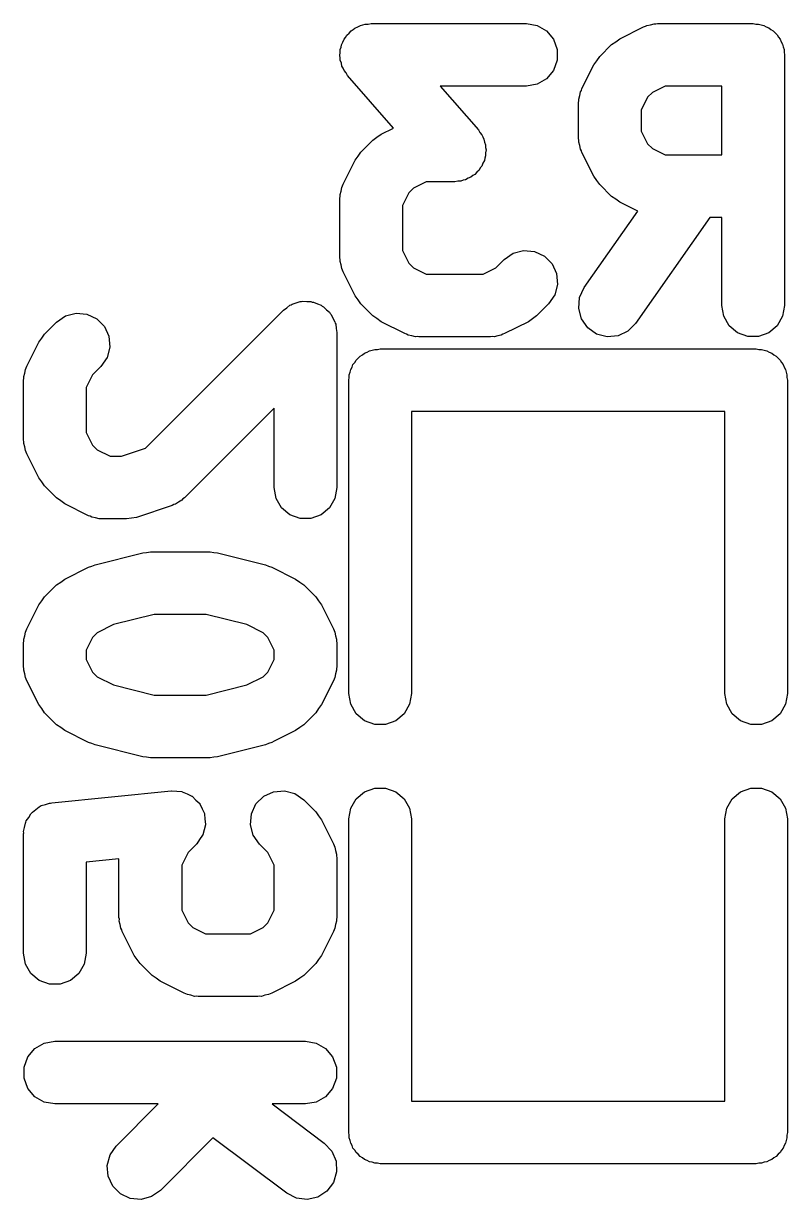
# Model space of a CAD drawing. Extents: x 25.3 to 49.5, y -85 to -25.3.
# Drawn here: x 33.739 to 35.287, y -40.776 to -38.393 of the extents above; entities that cross this region are included whole.
import ezdxf

# ---------------------------------------------------------------- set-up
doc = ezdxf.new("R2010")
doc.units = 0
doc.header["$MEASUREMENT"] = 0
doc.layers.add('BLACK', color=7, linetype='CONTINUOUS')

msp = doc.modelspace()

# ---------------------------------------------------------------- linework, layer by layer
at = {"layer": 'Black'}
for p, q in [((34.3984, -38.4129), (34.4024, -38.4082)), ((34.4024, -38.4082), (34.4067, -38.4057)), ((34.4067, -38.4057), (34.4104, -38.4025)), ((34.4104, -38.4025), (34.4162, -38.4002)), ((34.4162, -38.4002), (34.4215, -38.3971)), ((34.4215, -38.3971), (34.4264, -38.3963)), ((34.4264, -38.3963), (34.4309, -38.3945)), ((34.4309, -38.3945), (34.4371, -38.3944)), ((34.4371, -38.3944), (34.4433, -38.3933)), ((34.4433, -38.3933), (34.7577, -38.3933)), ((34.7577, -38.3933), (34.7795, -38.3971)), ((34.7795, -38.3971), (34.7986, -38.4082)), ((34.7986, -38.4082), (34.8127, -38.4251)), ((34.947, -38.4242), (34.9954, -38.4)), ((34.9954, -38.4), (34.9989, -38.399)), ((34.9989, -38.399), (35.0021, -38.3971)), ((35.0021, -38.3971), (35.0094, -38.3958)), ((35.0094, -38.3958), (35.0166, -38.3937)), ((35.0166, -38.3937), (35.0202, -38.3939)), ((35.0202, -38.3939), (35.0238, -38.3933)), ((35.0238, -38.3933), (35.2174, -38.3933)), ((35.2174, -38.3933), (35.2228, -38.3943)), ((35.2228, -38.3943), (35.2284, -38.3943)), ((35.2284, -38.3943), (35.2336, -38.3962)), ((35.2336, -38.3962), (35.2391, -38.3971)), ((35.2391, -38.3971), (35.2439, -38.3999)), ((35.2439, -38.3999), (35.2491, -38.4018)), ((35.2491, -38.4018), (35.2534, -38.4054)), ((35.2534, -38.4054), (35.2582, -38.4082)), ((35.2582, -38.4082), (35.2617, -38.4124)), ((34.3831, -38.4363), (34.3861, -38.4309)), ((34.3861, -38.4309), (34.3883, -38.4251)), ((34.3883, -38.4251), (34.3914, -38.4213)), ((34.3914, -38.4213), (34.3938, -38.417)), ((34.3938, -38.417), (34.3984, -38.4129)), ((34.8127, -38.4251), (34.8203, -38.4458)), ((34.9305, -38.4361), (34.9389, -38.4303)), ((34.9389, -38.4303), (34.947, -38.4242)), ((35.2617, -38.4124), (35.266, -38.416)), ((35.266, -38.416), (35.2688, -38.4208)), ((35.2688, -38.4208), (35.2723, -38.4251)), ((35.2723, -38.4251), (35.2742, -38.4303)), ((35.2742, -38.4303), (35.277, -38.4351)), ((34.3798, -38.4581), (34.3807, -38.452)), ((34.3807, -38.4458), (34.3824, -38.4412)), ((34.3807, -38.452), (34.3807, -38.4458)), ((34.3824, -38.4412), (34.3831, -38.4363)), ((34.8203, -38.4458), (34.8203, -38.4678)), ((34.9064, -38.4603), (34.9305, -38.4361)), ((35.277, -38.4351), (35.278, -38.4406)), ((35.278, -38.4406), (35.2799, -38.4458)), ((35.2799, -38.4458), (35.2799, -38.4513)), ((35.2799, -38.4513), (35.2809, -38.4568)), ((34.3807, -38.4629), (34.3798, -38.4581)), ((34.3807, -38.4678), (34.3807, -38.4629)), ((34.3828, -38.4737), (34.3807, -38.4678)), ((34.384, -38.4798), (34.3828, -38.4737)), ((34.3866, -38.484), (34.384, -38.4798)), ((34.8203, -38.4678), (34.8127, -38.4886)), ((34.8703, -38.5252), (34.8945, -38.4768)), ((34.8945, -38.4768), (34.9005, -38.4686)), ((34.9005, -38.4686), (34.9064, -38.4603)), ((35.2809, -38.4568), (35.2809, -38.9648)), ((34.3883, -38.4886), (34.3866, -38.484)), ((34.3923, -38.4933), (34.3883, -38.4886)), ((34.3955, -38.4986), (34.3923, -38.4933)), ((34.4886, -38.6051), (34.3955, -38.4986)), ((34.8127, -38.4886), (34.7986, -38.5055)), ((34.7577, -38.5203), (34.5832, -38.5203)), ((34.5832, -38.5203), (34.6604, -38.6085)), ((34.7795, -38.5165), (34.7577, -38.5203)), ((34.7986, -38.5055), (34.7795, -38.5165)), ((34.8692, -38.5287), (34.8703, -38.5252)), ((35.0388, -38.5203), (35.0131, -38.5332)), ((35.1539, -38.5203), (35.0388, -38.5203)), ((35.1539, -38.6594), (35.1539, -38.5203)), ((34.8636, -38.5536), (34.8642, -38.55)), ((34.864, -38.5463), (34.8661, -38.5392)), ((34.8642, -38.55), (34.864, -38.5463)), ((34.8661, -38.5392), (34.8674, -38.5319)), ((34.8674, -38.5319), (34.8692, -38.5287)), ((35.0034, -38.5428), (34.9906, -38.5686)), ((35.0131, -38.5332), (35.0034, -38.5428)), ((34.8636, -38.6261), (34.8636, -38.5536)), ((34.9906, -38.5686), (34.9906, -38.6112)), ((34.455, -38.6238), (34.4632, -38.6177)), ((34.4632, -38.6177), (34.4886, -38.6051)), ((34.6604, -38.6085), (34.6636, -38.6138)), ((34.6636, -38.6138), (34.6676, -38.6186)), ((34.6676, -38.6186), (34.6693, -38.6232)), ((34.6693, -38.6232), (34.6718, -38.6274)), ((34.9906, -38.6112), (35.0034, -38.6369)), ((34.4225, -38.6538), (34.4467, -38.6296)), ((34.4467, -38.6296), (34.455, -38.6238)), ((34.6718, -38.6274), (34.673, -38.6335)), ((34.673, -38.6335), (34.6751, -38.6393)), ((34.6751, -38.6393), (34.6751, -38.6442)), ((34.6751, -38.6442), (34.6761, -38.649)), ((34.8642, -38.6298), (34.8636, -38.6261)), ((34.864, -38.6334), (34.8642, -38.6298)), ((34.8661, -38.6405), (34.864, -38.6334)), ((34.8674, -38.6479), (34.8661, -38.6405)), ((35.0034, -38.6369), (35.0131, -38.6465)), ((35.0131, -38.6465), (35.0388, -38.6594)), ((34.3865, -38.7187), (34.4107, -38.6703)), ((34.4107, -38.6703), (34.4167, -38.6621)), ((34.4167, -38.6621), (34.4225, -38.6538)), ((34.6727, -38.6708), (34.6697, -38.6762)), ((34.6734, -38.666), (34.6727, -38.6708)), ((34.6751, -38.6614), (34.6734, -38.666)), ((34.6761, -38.649), (34.6751, -38.6552)), ((34.6751, -38.6552), (34.6751, -38.6614)), ((34.8692, -38.651), (34.8674, -38.6479)), ((34.8703, -38.6545), (34.8692, -38.651)), ((34.8945, -38.7029), (34.8703, -38.6545)), ((35.0388, -38.6594), (35.1539, -38.6594)), ((34.6574, -38.6942), (34.6534, -38.699)), ((34.6621, -38.6901), (34.6574, -38.6942)), ((34.6644, -38.6858), (34.6621, -38.6901)), ((34.6676, -38.6821), (34.6644, -38.6858)), ((34.6697, -38.6762), (34.6676, -38.6821)), ((34.3854, -38.7222), (34.3865, -38.7187)), ((34.555, -38.7138), (34.5293, -38.7267)), ((34.6126, -38.7138), (34.555, -38.7138)), ((34.6187, -38.7128), (34.6126, -38.7138)), ((34.6249, -38.7126), (34.6187, -38.7128)), ((34.6295, -38.7109), (34.6249, -38.7126)), ((34.6343, -38.71), (34.6295, -38.7109)), ((34.6397, -38.7069), (34.6343, -38.71)), ((34.6455, -38.7047), (34.6397, -38.7069)), ((34.6492, -38.7014), (34.6455, -38.7047)), ((34.6534, -38.699), (34.6492, -38.7014)), ((34.9005, -38.7111), (34.8945, -38.7029)), ((34.9064, -38.7194), (34.9005, -38.7111)), ((34.3802, -38.7398), (34.3823, -38.7327)), ((34.3804, -38.7435), (34.3802, -38.7398)), ((34.3823, -38.7327), (34.3836, -38.7254)), ((34.3836, -38.7254), (34.3854, -38.7222)), ((34.5196, -38.7363), (34.5068, -38.7621)), ((34.5293, -38.7267), (34.5196, -38.7363)), ((34.9305, -38.7436), (34.9064, -38.7194)), ((34.3798, -38.7471), (34.3804, -38.7435)), ((34.3798, -38.868), (34.3798, -38.7471)), ((34.5068, -38.7621), (34.5068, -38.8531)), ((34.9389, -38.7494), (34.9305, -38.7436)), ((34.947, -38.7555), (34.9389, -38.7494)), ((34.9834, -38.7737), (34.947, -38.7555)), ((34.875, -38.9284), (34.9834, -38.7737)), ((35.1295, -38.7864), (34.9791, -39.0012)), ((35.1539, -38.7864), (35.1295, -38.7864)), ((35.1539, -38.9648), (35.1539, -38.7864)), ((34.5068, -38.8531), (34.5196, -38.8788)), ((34.7128, -38.8715), (34.7309, -38.8589)), ((34.7309, -38.8589), (34.7522, -38.8532)), ((34.7522, -38.8532), (34.7742, -38.8551)), ((34.7742, -38.8551), (34.7942, -38.8644)), ((34.3804, -38.8717), (34.3798, -38.868)), ((34.3802, -38.8753), (34.3804, -38.8717)), ((34.3823, -38.8824), (34.3802, -38.8753)), ((34.3836, -38.8898), (34.3823, -38.8824)), ((34.5196, -38.8788), (34.5293, -38.8884)), ((34.6959, -38.8884), (34.7128, -38.8715)), ((34.7942, -38.8644), (34.8098, -38.88)), ((34.8098, -38.88), (34.8191, -38.9)), ((34.3854, -38.8929), (34.3836, -38.8898)), ((34.3865, -38.8964), (34.3854, -38.8929)), ((34.4107, -38.9448), (34.3865, -38.8964)), ((34.5293, -38.8884), (34.555, -38.9013)), ((34.555, -38.9013), (34.6702, -38.9013)), ((34.6702, -38.9013), (34.6959, -38.8884)), ((34.8191, -38.9), (34.821, -38.922)), ((34.821, -38.922), (34.8153, -38.9433)), ((34.8657, -38.9484), (34.875, -38.9284)), ((34.2914, -38.9595), (34.2992, -38.9567)), ((34.2992, -38.9567), (34.302, -38.9567)), ((34.302, -38.9567), (34.3047, -38.956)), ((34.3047, -38.956), (34.3129, -38.9567)), ((34.3129, -38.9567), (34.3212, -38.9567)), ((34.3212, -38.9567), (34.3239, -38.9577)), ((34.4167, -38.953), (34.4107, -38.9448)), ((34.4225, -38.9613), (34.4167, -38.953)), ((34.8153, -38.9433), (34.8026, -38.9613)), ((34.8638, -38.9704), (34.8657, -38.9484)), ((33.8238, -38.9859), (33.8451, -38.9802)), ((33.8451, -38.9802), (33.867, -38.9821)), ((33.9856, -39.254), (34.2653, -38.9743)), ((34.2653, -38.9743), (34.2721, -38.9696)), ((34.2721, -38.9696), (34.2785, -38.9642)), ((34.2785, -38.9642), (34.2811, -38.9633)), ((34.2811, -38.9633), (34.2834, -38.9617)), ((34.2834, -38.9617), (34.2914, -38.9595)), ((34.3239, -38.9577), (34.3266, -38.9579)), ((34.3266, -38.9579), (34.3342, -38.9614)), ((34.3342, -38.9614), (34.342, -38.9642)), ((34.342, -38.9642), (34.3441, -38.966)), ((34.3441, -38.966), (34.3466, -38.9672)), ((34.3466, -38.9672), (34.3525, -38.9731)), ((34.3525, -38.9731), (34.3589, -38.9784)), ((34.3589, -38.9784), (34.3603, -38.9808)), ((34.3603, -38.9808), (34.3622, -38.9828)), ((34.4467, -38.9855), (34.4225, -38.9613)), ((34.8026, -38.9613), (34.7784, -38.9855)), ((34.8695, -38.9917), (34.8638, -38.9704)), ((35.1577, -38.9865), (35.1539, -38.9648)), ((35.2809, -38.9648), (35.277, -38.9865)), ((33.7815, -39.0227), (33.8057, -38.9985)), ((33.8057, -38.9985), (33.8238, -38.9859)), ((33.867, -38.9821), (33.887, -38.9914)), ((33.887, -38.9914), (33.9026, -39.007)), ((34.3622, -38.9828), (34.3657, -38.9903)), ((34.3657, -38.9903), (34.3699, -38.9975)), ((34.3699, -38.9975), (34.3704, -39.0003)), ((34.3704, -39.0003), (34.3715, -39.0028)), ((34.3715, -39.0028), (34.3723, -39.0111)), ((34.455, -38.9913), (34.4467, -38.9855)), ((34.4632, -38.9974), (34.455, -38.9913)), ((34.5116, -39.0216), (34.4632, -38.9974)), ((34.7619, -38.9974), (34.7136, -39.0216)), ((34.7701, -38.9914), (34.7619, -38.9974)), ((34.7784, -38.9855), (34.7701, -38.9914)), ((34.8822, -39.0097), (34.8695, -38.9917)), ((34.9791, -39.0012), (34.9635, -39.0168)), ((35.1687, -39.0056), (35.1577, -38.9865)), ((35.277, -38.9865), (35.266, -39.0056)), ((33.7757, -39.031), (33.7815, -39.0227)), ((33.9026, -39.007), (33.9119, -39.027)), ((33.9119, -39.027), (33.9138, -39.049)), ((34.3723, -39.0111), (34.3737, -39.0192)), ((34.3737, -39.0192), (34.3737, -39.3337)), ((34.5151, -39.0226), (34.5116, -39.0216)), ((34.5183, -39.0245), (34.5151, -39.0226)), ((34.5256, -39.0258), (34.5183, -39.0245)), ((34.5328, -39.0279), (34.5256, -39.0258)), ((34.5364, -39.0277), (34.5328, -39.0279)), ((34.54, -39.0283), (34.5364, -39.0277)), ((34.6852, -39.0283), (34.54, -39.0283)), ((34.6888, -39.0277), (34.6852, -39.0283)), ((34.6924, -39.0279), (34.6888, -39.0277)), ((34.6996, -39.0258), (34.6924, -39.0279)), ((34.7069, -39.0245), (34.6996, -39.0258)), ((34.71, -39.0226), (34.7069, -39.0245)), ((34.7136, -39.0216), (34.71, -39.0226)), ((34.9002, -39.0224), (34.8822, -39.0097)), ((34.9215, -39.0281), (34.9002, -39.0224)), ((34.9435, -39.0261), (34.9215, -39.0281)), ((34.9635, -39.0168), (34.9435, -39.0261)), ((35.1856, -39.0198), (35.1687, -39.0056)), ((35.2063, -39.0273), (35.1856, -39.0198)), ((35.2284, -39.0273), (35.2063, -39.0273)), ((35.2491, -39.0198), (35.2284, -39.0273)), ((35.266, -39.0056), (35.2491, -39.0198)), ((33.7454, -39.0876), (33.7696, -39.0392)), ((33.7696, -39.0392), (33.7757, -39.031)), ((33.9138, -39.049), (33.9081, -39.0703)), ((33.9081, -39.0703), (33.8955, -39.0883)), ((34.41, -39.08), (34.4128, -39.0752)), ((34.4128, -39.0752), (34.417, -39.0716)), ((34.417, -39.0716), (34.4206, -39.0674)), ((34.4206, -39.0674), (34.4254, -39.0646)), ((34.4254, -39.0646), (34.4296, -39.061)), ((34.4296, -39.061), (34.4349, -39.0591)), ((34.4349, -39.0591), (34.4397, -39.0563)), ((34.4397, -39.0563), (34.4451, -39.0554)), ((34.4451, -39.0554), (34.4504, -39.0535)), ((34.4504, -39.0535), (34.4559, -39.0535)), ((34.4559, -39.0535), (34.4614, -39.0525)), ((34.4614, -39.0525), (35.2234, -39.0525)), ((35.2234, -39.0525), (35.2289, -39.0535)), ((35.2289, -39.0535), (35.2344, -39.0535)), ((35.2344, -39.0535), (35.2396, -39.0554)), ((35.2396, -39.0554), (35.2451, -39.0563)), ((35.2451, -39.0563), (35.2499, -39.0591)), ((35.2499, -39.0591), (35.2552, -39.061)), ((35.2552, -39.061), (35.2594, -39.0646)), ((35.2594, -39.0646), (35.2642, -39.0674)), ((35.2642, -39.0674), (35.2678, -39.0716)), ((35.2678, -39.0716), (35.272, -39.0752)), ((35.272, -39.0752), (35.2748, -39.08)), ((33.7412, -39.1016), (33.7425, -39.0943)), ((33.7425, -39.0943), (33.7444, -39.0911)), ((33.7444, -39.0911), (33.7454, -39.0876)), ((33.8955, -39.0883), (33.8786, -39.1052)), ((34.3989, -39.105), (34.4008, -39.0998)), ((34.4008, -39.0998), (34.4017, -39.0943)), ((34.4017, -39.0943), (34.4045, -39.0895)), ((34.4045, -39.0895), (34.4064, -39.0842)), ((34.4064, -39.0842), (34.41, -39.08)), ((35.2748, -39.08), (35.2784, -39.0842)), ((35.2784, -39.0842), (35.2803, -39.0895)), ((35.2803, -39.0895), (35.2831, -39.0943)), ((35.2831, -39.0943), (35.284, -39.0998)), ((35.284, -39.0998), (35.2859, -39.105)), ((33.7387, -39.116), (33.7393, -39.1124)), ((33.7387, -39.237), (33.7387, -39.116)), ((33.7391, -39.1087), (33.7412, -39.1016)), ((33.7393, -39.1124), (33.7391, -39.1087)), ((33.8786, -39.1052), (33.8657, -39.131)), ((34.3979, -39.116), (34.3989, -39.1105)), ((34.3979, -39.751), (34.3979, -39.116)), ((34.3989, -39.1105), (34.3989, -39.105)), ((35.2859, -39.105), (35.2859, -39.1105)), ((35.2859, -39.1105), (35.2869, -39.116)), ((35.2869, -39.116), (35.2869, -39.751)), ((33.8657, -39.131), (33.8657, -39.222)), ((34.2467, -39.1725), (34.0648, -39.3544)), ((34.2467, -39.3337), (34.2467, -39.1725)), ((35.1599, -39.1795), (34.5249, -39.1795)), ((34.5249, -39.1795), (34.5249, -39.751)), ((35.1599, -39.751), (35.1599, -39.1795)), ((33.7393, -39.2406), (33.7387, -39.237)), ((33.7391, -39.2442), (33.7393, -39.2406)), ((33.8657, -39.222), (33.8786, -39.2477)), ((33.7412, -39.2513), (33.7391, -39.2442)), ((33.7425, -39.2587), (33.7412, -39.2513)), ((33.7444, -39.2618), (33.7425, -39.2587)), ((33.7454, -39.2653), (33.7444, -39.2618)), ((33.7696, -39.3137), (33.7454, -39.2653)), ((33.8786, -39.2477), (33.8882, -39.2573)), ((33.8882, -39.2573), (33.914, -39.2702)), ((33.937, -39.2702), (33.9856, -39.254)), ((33.914, -39.2702), (33.937, -39.2702)), ((33.7757, -39.3219), (33.7696, -39.3137)), ((33.7815, -39.3302), (33.7757, -39.3219)), ((33.8057, -39.3544), (33.7815, -39.3302)), ((34.2505, -39.3554), (34.2467, -39.3337)), ((34.3737, -39.3337), (34.3699, -39.3554)), ((33.814, -39.3602), (33.8057, -39.3544)), ((33.8222, -39.3663), (33.814, -39.3602)), ((34.0594, -39.3593), (34.0529, -39.3628)), ((34.0618, -39.3565), (34.0594, -39.3593)), ((34.0648, -39.3544), (34.0618, -39.3565)), ((34.2616, -39.3745), (34.2505, -39.3554)), ((34.3699, -39.3554), (34.3589, -39.3745)), ((33.8706, -39.3905), (33.8222, -39.3663)), ((34.04, -39.3698), (33.9674, -39.394)), ((34.0432, -39.368), (34.04, -39.3698)), ((34.0468, -39.3671), (34.0432, -39.368)), ((34.0529, -39.3628), (34.0468, -39.3671)), ((34.2785, -39.3887), (34.2616, -39.3745)), ((34.3589, -39.3745), (34.342, -39.3887)), ((33.8741, -39.3916), (33.8706, -39.3905)), ((33.8773, -39.3934), (33.8741, -39.3916)), ((33.8846, -39.3947), (33.8773, -39.3934)), ((33.8917, -39.3968), (33.8846, -39.3947)), ((33.8954, -39.3966), (33.8917, -39.3968)), ((33.899, -39.3972), (33.8954, -39.3966)), ((33.9474, -39.3972), (33.899, -39.3972)), ((33.9574, -39.3954), (33.9474, -39.3972)), ((33.9674, -39.394), (33.9574, -39.3954)), ((34.2992, -39.3962), (34.2785, -39.3887)), ((34.3212, -39.3962), (34.2992, -39.3962)), ((34.342, -39.3887), (34.3212, -39.3962)), ((33.8836, -39.4898), (33.9803, -39.4656)), ((33.9803, -39.4656), (33.9881, -39.4651)), ((33.9881, -39.4651), (33.9957, -39.4637)), ((33.9957, -39.4637), (34.1167, -39.4637)), ((34.1167, -39.4637), (34.1243, -39.4651)), ((34.1243, -39.4651), (34.1321, -39.4656)), ((34.1321, -39.4656), (34.2288, -39.4898)), ((33.8222, -39.5188), (33.8706, -39.4946)), ((33.8706, -39.4946), (33.8772, -39.4927)), ((33.8772, -39.4927), (33.8836, -39.4898)), ((34.2288, -39.4898), (34.2352, -39.4927)), ((34.2352, -39.4927), (34.2418, -39.4946)), ((34.2418, -39.4946), (34.2902, -39.5188)), ((33.8057, -39.5307), (33.814, -39.5249)), ((33.814, -39.5249), (33.8222, -39.5188)), ((34.2902, -39.5188), (34.2984, -39.5249)), ((34.2984, -39.5249), (34.3067, -39.5307)), ((33.7815, -39.5549), (33.8057, -39.5307)), ((34.3067, -39.5307), (34.3309, -39.5549)), ((33.7454, -39.6198), (33.7696, -39.5714)), ((33.7696, -39.5714), (33.7757, -39.5632)), ((33.7757, -39.5632), (33.7815, -39.5549)), ((34.3309, -39.5549), (34.3367, -39.5632)), ((34.3367, -39.5632), (34.3428, -39.5714)), ((34.3428, -39.5714), (34.367, -39.6198)), ((34.0035, -39.5907), (33.9211, -39.6113)), ((34.1089, -39.5907), (34.0035, -39.5907)), ((34.1913, -39.6113), (34.1089, -39.5907)), ((33.7425, -39.6265), (33.7444, -39.6233)), ((33.7444, -39.6233), (33.7454, -39.6198)), ((33.9211, -39.6113), (33.8882, -39.6278)), ((34.2242, -39.6278), (34.1913, -39.6113)), ((34.367, -39.6198), (34.368, -39.6233)), ((34.368, -39.6233), (34.3699, -39.6265)), ((33.7387, -39.6482), (33.7393, -39.6446)), ((33.7391, -39.6409), (33.7412, -39.6338)), ((33.7393, -39.6446), (33.7391, -39.6409)), ((33.7412, -39.6338), (33.7425, -39.6265)), ((33.8786, -39.6374), (33.8657, -39.6632)), ((33.8882, -39.6278), (33.8786, -39.6374)), ((34.2338, -39.6374), (34.2242, -39.6278)), ((34.2467, -39.6632), (34.2338, -39.6374)), ((34.3699, -39.6265), (34.3712, -39.6338)), ((34.3712, -39.6338), (34.3733, -39.6409)), ((34.3733, -39.6409), (34.3731, -39.6446)), ((34.3731, -39.6446), (34.3737, -39.6482)), ((33.7387, -39.6966), (33.7387, -39.6482)), ((33.8657, -39.6632), (33.8657, -39.6816)), ((34.2467, -39.6816), (34.2467, -39.6632)), ((34.3737, -39.6482), (34.3737, -39.6966)), ((33.8657, -39.6816), (33.8786, -39.7073)), ((34.2338, -39.7073), (34.2467, -39.6816)), ((33.7393, -39.7002), (33.7387, -39.6966)), ((33.7391, -39.7038), (33.7393, -39.7002)), ((33.7412, -39.711), (33.7391, -39.7038)), ((33.7425, -39.7183), (33.7412, -39.711)), ((33.7444, -39.7215), (33.7425, -39.7183)), ((33.8786, -39.7073), (33.8882, -39.717)), ((33.8882, -39.717), (33.9211, -39.7334)), ((34.1913, -39.7334), (34.2242, -39.717)), ((34.2242, -39.717), (34.2338, -39.7073)), ((34.3699, -39.7183), (34.368, -39.7215)), ((34.3712, -39.711), (34.3699, -39.7183)), ((34.3733, -39.7038), (34.3712, -39.711)), ((34.3737, -39.6966), (34.3731, -39.7002)), ((34.3731, -39.7002), (34.3733, -39.7038)), ((33.7454, -39.725), (33.7444, -39.7215)), ((33.7696, -39.7733), (33.7454, -39.725)), ((33.9211, -39.7334), (34.0035, -39.754)), ((34.1089, -39.754), (34.1913, -39.7334)), ((34.367, -39.725), (34.3428, -39.7734)), ((34.368, -39.7215), (34.367, -39.725)), ((34.0035, -39.754), (34.1089, -39.754)), ((34.4017, -39.7727), (34.3979, -39.751)), ((34.5249, -39.751), (34.5211, -39.7727)), ((35.1637, -39.7727), (35.1599, -39.751)), ((35.2869, -39.751), (35.2831, -39.7727)), ((33.7757, -39.7815), (33.7696, -39.7733)), ((33.7815, -39.7899), (33.7757, -39.7815)), ((33.8057, -39.814), (33.7815, -39.7899)), ((34.3309, -39.7899), (34.3067, -39.814)), ((34.3368, -39.7815), (34.3309, -39.7899)), ((34.3428, -39.7734), (34.3368, -39.7815)), ((34.4128, -39.7918), (34.4017, -39.7727)), ((34.5211, -39.7727), (34.51, -39.7918)), ((35.1748, -39.7918), (35.1637, -39.7727)), ((35.2831, -39.7727), (35.272, -39.7918)), ((33.814, -39.8199), (33.8057, -39.814)), ((34.3067, -39.814), (34.2984, -39.8199)), ((34.4296, -39.806), (34.4128, -39.7918)), ((34.4504, -39.8135), (34.4296, -39.806)), ((34.4724, -39.8135), (34.4504, -39.8135)), ((34.4931, -39.806), (34.4724, -39.8135)), ((34.51, -39.7918), (34.4931, -39.806)), ((35.1916, -39.806), (35.1748, -39.7918)), ((35.2124, -39.8135), (35.1916, -39.806)), ((35.2344, -39.8135), (35.2124, -39.8135)), ((35.2552, -39.806), (35.2344, -39.8135)), ((35.272, -39.7918), (35.2552, -39.806)), ((33.8222, -39.8259), (33.814, -39.8199)), ((33.8706, -39.8501), (33.8222, -39.8259)), ((34.2902, -39.8259), (34.2467, -39.8477)), ((34.2984, -39.8199), (34.2902, -39.8259)), ((33.8772, -39.8521), (33.8706, -39.8501)), ((33.8836, -39.8549), (33.8772, -39.8521)), ((33.9803, -39.8791), (33.8836, -39.8549)), ((34.2288, -39.8549), (34.1321, -39.8791)), ((34.2352, -39.8521), (34.2288, -39.8549)), ((34.2418, -39.8501), (34.2352, -39.8521)), ((34.2467, -39.8477), (34.2418, -39.8501)), ((33.9881, -39.8797), (33.9803, -39.8791)), ((33.9957, -39.881), (33.9881, -39.8797)), ((34.1167, -39.881), (33.9957, -39.881)), ((34.1243, -39.8797), (34.1167, -39.881)), ((34.1321, -39.8791), (34.1243, -39.8797)), ((33.7959, -39.9721), (34.0378, -39.9479)), ((34.0378, -39.9479), (34.0382, -39.9479)), ((34.0382, -39.9479), (34.0386, -39.9478)), ((34.0386, -39.9478), (34.0492, -39.9487)), ((34.0492, -39.9487), (34.0598, -39.9495)), ((34.0598, -39.9495), (34.0601, -39.9497)), ((34.0601, -39.9497), (34.0605, -39.9497)), ((34.0605, -39.9497), (34.0702, -39.9542)), ((34.0702, -39.9542), (34.0799, -39.9586)), ((34.2254, -39.959), (34.2454, -39.9497)), ((34.2454, -39.9497), (34.2674, -39.9478)), ((34.2674, -39.9478), (34.2887, -39.9535)), ((34.2887, -39.9535), (34.3067, -39.9661)), ((34.4128, -39.9642), (34.4296, -39.95)), ((34.4296, -39.95), (34.4504, -39.9425)), ((34.4504, -39.9425), (34.4724, -39.9425)), ((34.4724, -39.9425), (34.4931, -39.95)), ((34.4931, -39.95), (34.51, -39.9642)), ((35.1748, -39.9642), (35.1916, -39.95)), ((35.1916, -39.95), (35.2124, -39.9425)), ((35.2124, -39.9425), (35.2344, -39.9425)), ((35.2344, -39.9425), (35.2552, -39.95)), ((35.2552, -39.95), (35.272, -39.9642)), ((33.7638, -39.9858), (33.7705, -39.9802)), ((33.7705, -39.9802), (33.7727, -39.9794)), ((33.7727, -39.9794), (33.7747, -39.978)), ((33.7747, -39.978), (33.783, -39.9757)), ((33.783, -39.9757), (33.7912, -39.9727)), ((33.7912, -39.9727), (33.7936, -39.9727)), ((33.7936, -39.9727), (33.7959, -39.9721)), ((34.0799, -39.9586), (34.0802, -39.9589)), ((34.0802, -39.9589), (34.0805, -39.959)), ((34.0805, -39.959), (34.0881, -39.9666)), ((34.0881, -39.9666), (34.0957, -39.974)), ((34.0957, -39.974), (34.0958, -39.9743)), ((34.0958, -39.9743), (34.0961, -39.9746)), ((34.0961, -39.9746), (34.1007, -39.9843)), ((34.2005, -39.9946), (34.2098, -39.9746)), ((34.2098, -39.9746), (34.2254, -39.959)), ((34.3067, -39.9661), (34.3309, -39.9903)), ((34.4017, -39.9833), (34.4128, -39.9642)), ((34.51, -39.9642), (34.5211, -39.9833)), ((35.1637, -39.9833), (35.1748, -39.9642)), ((35.272, -39.9642), (35.2831, -39.9833)), ((33.7443, -40.0091), (33.7492, -40.0019)), ((33.7492, -40.0019), (33.7536, -39.9944)), ((33.7536, -39.9944), (33.7554, -39.9929)), ((33.7554, -39.9929), (33.7568, -39.9909)), ((33.7568, -39.9909), (33.7638, -39.9858)), ((34.1007, -39.9843), (34.1052, -39.9939)), ((34.1052, -39.9939), (34.1053, -39.9942)), ((34.1053, -39.9942), (34.1055, -39.9946)), ((34.1055, -39.9946), (34.1064, -40.0053)), ((34.1064, -40.0053), (34.1074, -40.0158)), ((34.1986, -40.0166), (34.2005, -39.9946)), ((34.3309, -39.9903), (34.3367, -39.9986)), ((34.3367, -39.9986), (34.3428, -40.0068)), ((34.3979, -40.005), (34.4017, -39.9833)), ((34.3979, -40.64), (34.3979, -40.005)), ((34.5211, -39.9833), (34.5249, -40.005)), ((34.5249, -40.005), (34.5249, -40.5765)), ((35.1599, -40.005), (35.1637, -39.9833)), ((35.1599, -40.5765), (35.1599, -40.005)), ((35.2831, -39.9833), (35.2869, -40.005)), ((35.2869, -40.005), (35.2869, -40.64)), ((33.7389, -40.0305), (33.741, -40.0221)), ((33.741, -40.0221), (33.7425, -40.0135)), ((33.7425, -40.0135), (33.7437, -40.0114)), ((33.7437, -40.0114), (33.7443, -40.0091)), ((34.1046, -40.0269), (34.102, -40.0372)), ((34.1074, -40.0166), (34.1046, -40.0269)), ((34.1074, -40.0158), (34.1073, -40.0162)), ((34.1073, -40.0162), (34.1074, -40.0166)), ((34.2043, -40.0379), (34.1986, -40.0166)), ((34.3428, -40.0068), (34.367, -40.0552)), ((33.7387, -40.0352), (33.7391, -40.0329)), ((33.7387, -40.2771), (33.7387, -40.0352)), ((33.7391, -40.0329), (33.7389, -40.0305)), ((34.0956, -40.0466), (34.0896, -40.0554)), ((34.1017, -40.0379), (34.0956, -40.0466)), ((34.1018, -40.0375), (34.1017, -40.0379)), ((34.102, -40.0372), (34.1018, -40.0375)), ((34.2169, -40.0559), (34.2043, -40.0379)), ((34.0721, -40.0729), (34.0592, -40.0986)), ((34.089, -40.0559), (34.0721, -40.0729)), ((34.0892, -40.0556), (34.089, -40.0559)), ((34.0896, -40.0554), (34.0892, -40.0556)), ((34.2338, -40.0729), (34.2169, -40.0559)), ((34.2467, -40.0986), (34.2338, -40.0729)), ((34.367, -40.0552), (34.368, -40.0587)), ((34.368, -40.0587), (34.3699, -40.0619)), ((34.3699, -40.0619), (34.3712, -40.0692)), ((34.3712, -40.0692), (34.3733, -40.0764)), ((34.3733, -40.0764), (34.3731, -40.08)), ((33.9322, -40.0861), (33.8657, -40.0927)), ((33.8657, -40.0927), (33.8657, -40.2771)), ((33.9322, -40.2046), (33.9322, -40.0861)), ((34.0592, -40.0986), (34.0592, -40.1896)), ((34.2467, -40.1896), (34.2467, -40.0986)), ((34.3731, -40.08), (34.3737, -40.0836)), ((34.3737, -40.0836), (34.3737, -40.2046)), ((34.0592, -40.1896), (34.0721, -40.2153)), ((34.2338, -40.2153), (34.2467, -40.1896)), ((33.9329, -40.2082), (33.9322, -40.2046)), ((33.9326, -40.2118), (33.9329, -40.2082)), ((33.9348, -40.219), (33.9326, -40.2118)), ((33.9361, -40.2263), (33.9348, -40.219)), ((34.0721, -40.2153), (34.0817, -40.225)), ((34.2242, -40.225), (34.2338, -40.2153)), ((34.3712, -40.219), (34.3699, -40.2263)), ((34.3733, -40.2118), (34.3712, -40.219)), ((34.3737, -40.2046), (34.3731, -40.2082)), ((34.3731, -40.2082), (34.3733, -40.2118)), ((33.9379, -40.2295), (33.9361, -40.2263)), ((33.9389, -40.233), (33.9379, -40.2295)), ((33.9631, -40.2814), (33.9389, -40.233)), ((34.0817, -40.225), (34.1075, -40.2378)), ((34.1075, -40.2378), (34.1985, -40.2378)), ((34.1985, -40.2378), (34.2242, -40.225)), ((34.367, -40.233), (34.3428, -40.2814)), ((34.368, -40.2295), (34.367, -40.233)), ((34.3699, -40.2263), (34.368, -40.2295)), ((33.7425, -40.2989), (33.7387, -40.2771)), ((33.8657, -40.2771), (33.8619, -40.2989)), ((33.9692, -40.2895), (33.9631, -40.2814)), ((33.975, -40.2979), (33.9692, -40.2895)), ((34.3367, -40.2895), (34.3309, -40.2979)), ((34.3428, -40.2814), (34.3367, -40.2895)), ((33.7536, -40.318), (33.7425, -40.2989)), ((33.8619, -40.2989), (33.8509, -40.318)), ((33.9992, -40.322), (33.975, -40.2979)), ((34.3309, -40.2979), (34.3067, -40.322)), ((33.7705, -40.3321), (33.7536, -40.318)), ((33.7912, -40.3397), (33.7705, -40.3321)), ((33.834, -40.3321), (33.8132, -40.3397)), ((33.8509, -40.318), (33.834, -40.3321)), ((34.0075, -40.3279), (33.9992, -40.322)), ((34.0157, -40.3339), (34.0075, -40.3279)), ((34.0641, -40.3581), (34.0157, -40.3339)), ((34.2902, -40.3339), (34.2418, -40.3581)), ((34.2984, -40.3279), (34.2902, -40.3339)), ((34.3067, -40.322), (34.2984, -40.3279)), ((33.8132, -40.3397), (33.7912, -40.3397)), ((34.0676, -40.3592), (34.0641, -40.3581)), ((34.0708, -40.361), (34.0676, -40.3592)), ((34.0781, -40.3623), (34.0708, -40.361)), ((34.0852, -40.3644), (34.0781, -40.3623)), ((34.2278, -40.3623), (34.2207, -40.3644)), ((34.2352, -40.361), (34.2278, -40.3623)), ((34.2383, -40.3592), (34.2352, -40.361)), ((34.2418, -40.3581), (34.2383, -40.3592)), ((34.0889, -40.3642), (34.0852, -40.3644)), ((34.0925, -40.3648), (34.0889, -40.3642)), ((34.2134, -40.3648), (34.0925, -40.3648)), ((34.2171, -40.3642), (34.2134, -40.3648)), ((34.2207, -40.3644), (34.2171, -40.3642)), ((33.7805, -40.4594), (33.8022, -40.4555)), ((33.8022, -40.4555), (34.3102, -40.4555)), ((34.3102, -40.4555), (34.3319, -40.4594)), ((33.7472, -40.4873), (33.7614, -40.4704)), ((33.7614, -40.4704), (33.7805, -40.4594)), ((34.3319, -40.4594), (34.351, -40.4704)), ((34.351, -40.4704), (34.3652, -40.4873)), ((33.7397, -40.508), (33.7472, -40.4873)), ((34.3652, -40.4873), (34.3727, -40.508)), ((33.7397, -40.5301), (33.7397, -40.508)), ((34.3727, -40.508), (34.3727, -40.5301)), ((33.7472, -40.5508), (33.7397, -40.5301)), ((33.7614, -40.5677), (33.7472, -40.5508)), ((34.3652, -40.5508), (34.351, -40.5677)), ((34.3727, -40.5301), (34.3652, -40.5508)), ((33.7805, -40.5787), (33.7614, -40.5677)), ((34.351, -40.5677), (34.3319, -40.5787)), ((34.5249, -40.5765), (35.1599, -40.5765)), ((33.8022, -40.5825), (33.7805, -40.5787)), ((34.0118, -40.5825), (33.8022, -40.5825)), ((33.9266, -40.6677), (34.0118, -40.5825)), ((34.3102, -40.5825), (34.2427, -40.5825)), ((34.2427, -40.5825), (34.3483, -40.6618)), ((34.3319, -40.5787), (34.3102, -40.5825)), ((34.3989, -40.6455), (34.3979, -40.64)), ((34.3989, -40.651), (34.3989, -40.6455)), ((35.2869, -40.64), (35.2859, -40.6455)), ((35.2859, -40.6455), (35.2859, -40.651)), ((33.914, -40.6857), (33.9266, -40.6677)), ((34.1226, -40.6513), (34.0164, -40.7575)), ((34.2721, -40.7634), (34.1226, -40.6513)), ((34.3483, -40.6618), (34.3634, -40.6779)), ((34.4008, -40.6562), (34.3989, -40.651)), ((34.4017, -40.6617), (34.4008, -40.6562)), ((34.4045, -40.6665), (34.4017, -40.6617)), ((34.4064, -40.6717), (34.4045, -40.6665)), ((34.41, -40.676), (34.4064, -40.6717)), ((35.2784, -40.6717), (35.2748, -40.676)), ((35.2803, -40.6665), (35.2784, -40.6717)), ((35.2831, -40.6617), (35.2803, -40.6665)), ((35.284, -40.6562), (35.2831, -40.6617)), ((35.2859, -40.651), (35.284, -40.6562)), ((33.9083, -40.707), (33.914, -40.6857)), ((34.3634, -40.6779), (34.3721, -40.6981)), ((34.4128, -40.6808), (34.41, -40.676)), ((34.417, -40.6844), (34.4128, -40.6808)), ((34.4206, -40.6886), (34.417, -40.6844)), ((34.4254, -40.6914), (34.4206, -40.6886)), ((34.4296, -40.695), (34.4254, -40.6914)), ((34.4349, -40.6969), (34.4296, -40.695)), ((35.2552, -40.695), (35.2499, -40.6969)), ((35.2594, -40.6914), (35.2552, -40.695)), ((35.2642, -40.6886), (35.2594, -40.6914)), ((35.2678, -40.6844), (35.2642, -40.6886)), ((35.272, -40.6808), (35.2678, -40.6844)), ((35.2748, -40.676), (35.272, -40.6808)), ((33.9102, -40.729), (33.9083, -40.707)), ((34.3733, -40.7202), (34.3669, -40.7413)), ((34.3721, -40.6981), (34.3733, -40.7202)), ((34.4397, -40.6997), (34.4349, -40.6969)), ((34.4451, -40.7006), (34.4397, -40.6997)), ((34.4504, -40.7025), (34.4451, -40.7006)), ((34.4559, -40.7025), (34.4504, -40.7025)), ((34.4614, -40.7035), (34.4559, -40.7025)), ((35.2234, -40.7035), (34.4614, -40.7035)), ((35.2289, -40.7025), (35.2234, -40.7035)), ((35.2344, -40.7025), (35.2289, -40.7025)), ((35.2396, -40.7006), (35.2344, -40.7025)), ((35.2451, -40.6997), (35.2396, -40.7006)), ((35.2499, -40.6969), (35.2451, -40.6997)), ((33.9195, -40.749), (33.9102, -40.729)), ((34.3669, -40.7413), (34.3536, -40.7589)), ((33.9351, -40.7646), (33.9195, -40.749)), ((33.9551, -40.7739), (33.9351, -40.7646)), ((34.0164, -40.7575), (33.9984, -40.7701)), ((34.2918, -40.7733), (34.2721, -40.7634)), ((34.3536, -40.7589), (34.3352, -40.771)), ((33.9771, -40.7758), (33.9551, -40.7739)), ((33.9984, -40.7701), (33.9771, -40.7758)), ((34.3137, -40.776), (34.2918, -40.7733)), ((34.3352, -40.771), (34.3137, -40.776))]:
    msp.add_line(p, q, dxfattribs=at)

doc.saveas('drawing.dxf')
